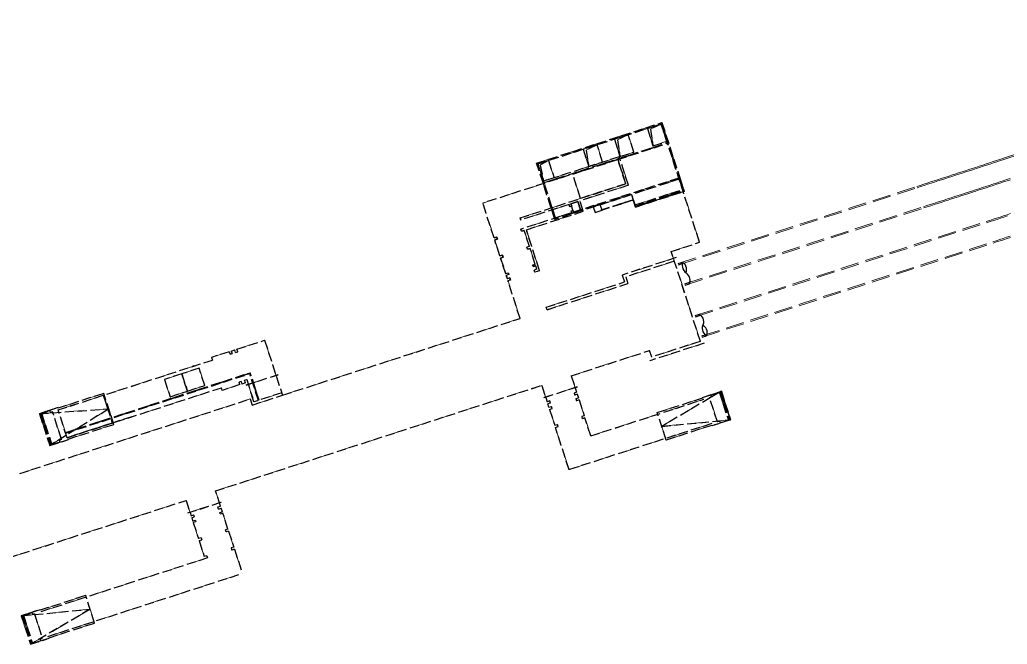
# Model space of a CAD drawing. Extents: x 0 to 531375, y 0 to 4335249.
# Drawn here: x 488380.1 to 488650.7, y 4324407.8 to 4324579 of the extents above; entities that cross this region are included whole.
import ezdxf

# ---------------------------------------------------------------- set-up
doc = ezdxf.new("R2010")
doc.units = 0
doc.linetypes.add('DASH', pattern=[0.35, 0.25, -0.1])
doc.layers.get('0').update_dxf_attribs({"lineweight": 15})
doc.layers.add('地铁', color=4, linetype='Continuous', lineweight=15)

# ---------------------------------------------------------------- blocks, each defined once
blk = doc.blocks.new('总图提取 2015 11 6')
at = {"layer": '地铁', "linetype": 'DASH', "lineweight": -3, "ltscale": 10}
for p, q in [((97563.27, 292123.93, 0.51), (97597.05, 292134.86, 0)), ((97607.55, 292102.42, 0), (97597.05, 292134.86, 0)), ((97585.53, 292125.88, 0), (97564.81, 292119.18, 0.51)), ((97588.06, 292118.08, 0), (97585.53, 292125.88, 0)), ((97585.15, 292125.13, 0), (97548.16, 292113.16, 0)), ((97564.81, 292119.18, 0.51), (97563.27, 292123.93, 0.51)), ((97587.3, 292118.47, 0), (97585.15, 292125.13, 0)), ((97558.4, 292109.11, 0), (97586.94, 292118.35, 0)), ((97588.06, 292118.08, 0), (97574.76, 292113.78, 0)), ((97587.3, 292118.47, 0), (97574.93, 292114.46, 0)), ((97551.23, 292103.64, 0), (97548.16, 292113.16, 0)), ((97551.23, 292103.64, 0), (97548.16, 292113.16, 0)), ((97571.81, 292112.82, 0), (97558.58, 292108.54, 0)), ((97572.02, 292112.16, 0), (97571.81, 292112.82, 0)), ((97572.5, 292112.31, 0), (97572.02, 292112.16, 0)), ((97574.19, 292113.59, 0), (97572.28, 292112.97, 0)), ((97572.28, 292112.97, 0), (97572.5, 292112.31, 0)), ((97574.92, 292111.31, 0), (97574.19, 292113.59, 0)), ((97575.68, 292110.92, 0), (97574.76, 292113.78, 0)), ((97572.55, 292110.54, 0), (97558.61, 292106.03, 0)), ((97560.08, 292105.87, 0), (97575.68, 292110.92, 0)), ((97572.39, 292111.01, 0), (97572.87, 292111.17, 0)), ((97572.55, 292110.54, 0), (97572.39, 292111.01, 0)), ((97572.87, 292111.17, 0), (97573.02, 292110.69, 0)), ((97574.92, 292111.31, 0), (97573.02, 292110.69, 0)), ((97558.58, 292108.54, 0), (97558.4, 292109.11, 0)), ((97558.4, 292109.11, 0), (97558.58, 292108.54, 0)), ((97558.61, 292106.03, 0), (97559.32, 292106.26, 0)), ((97558.79, 292105.46, 0), (97558.61, 292106.03, 0)), ((97558.79, 292105.46, 0), (97558.61, 292106.03, 0)), ((97558.79, 292105.46, 0), (97559.51, 292105.69, 0)), ((97559.51, 292105.69, 0), (97558.79, 292105.46, 0)), ((97560.92, 292101.31, 0), (97559.51, 292105.69, 0)), ((97560.92, 292101.31, 0), (97559.66, 292105.21, 0)), ((97563.71, 292094.65, 0), (97560.08, 292105.87, 0)), ((97563.71, 292094.65, 0), (97560.23, 292105.4, 0)), ((97551.23, 292103.64, 0), (97551.95, 292103.87, 0)), ((97551.95, 292103.87, 0), (97551.23, 292103.64, 0)), ((97551.42, 292103.07, 0), (97552.13, 292103.3, 0)), ((97552.13, 292103.3, 0), (97551.42, 292103.07, 0)), ((97552.83, 292098.69, 0), (97551.42, 292103.07, 0)), ((97552.83, 292098.69, 0), (97551.57, 292102.59, 0)), ((97551.95, 292103.87, 0), (97552.13, 292103.3, 0)), ((97552.13, 292103.3, 0), (97551.95, 292103.87, 0)), ((97599.79, 292099.91), (97607.55, 292102.42)), ((97552.83, 292098.69, 0), (97553.55, 292098.92, 0)), ((97553.55, 292098.92, 0), (97552.83, 292098.69, 0)), ((97553.55, 292098.92, 0), (97553.73, 292098.35, 0)), ((97553.73, 292098.35, 0), (97553.55, 292098.92, 0)), ((97560.92, 292101.31, 0), (97560.21, 292101.08, 0)), ((97560.92, 292101.31, 0), (97560.21, 292101.08, 0)), ((97560.39, 292100.51, 0), (97560.21, 292101.08, 0)), ((97560.39, 292100.51, 0), (97560.21, 292101.08, 0)), ((97560.39, 292100.51, 0), (97561.11, 292100.74, 0)), ((97561.11, 292100.74, 0), (97560.39, 292100.51, 0)), ((97562.52, 292096.36, 0), (97561.11, 292100.74, 0)), ((97562.52, 292096.36, 0), (97561.11, 292100.74, 0)), ((97607.76, 292075.27, 0), (97599.79, 292099.91, 0)), ((97553.02, 292098.12, 0), (97553.73, 292098.35, 0)), ((97553.73, 292098.35, 0), (97553.02, 292098.12, 0)), ((97553.02, 292098.12, 0), (97554.44, 292093.75, 0)), ((97554.44, 292093.75, 0), (97553.02, 292098.12, 0)), ((97554.44, 292093.75, 0), (97553.02, 292098.12, 0)), ((97561.81, 292096.13, 0), (97562.52, 292096.36, 0)), ((97562.52, 292096.36, 0), (97561.81, 292096.13, 0)), ((97561.93, 292095.75, 0), (97561.81, 292096.13, 0)), ((97561.93, 292095.75, 0), (97561.81, 292096.13, 0)), ((97601.17, 292098.25, 0), (97586.33, 292093.45, 0)), ((97600.65, 292097.25, 0), (97587.33, 292092.94, 0)), ((97601.17, 292098.26, 0), (97601.16, 292098.28, 0)), ((97601.71, 292096.59, 0), (97602.91, 292096.98, 0)), ((97601.81, 292096.25, 0), (97602.81, 292096.58, 0)), ((97555.15, 292093.98, 0), (97554.44, 292093.75, 0)), ((97555.15, 292093.98, 0), (97554.44, 292093.75, 0)), ((97555.27, 292093.6, 0), (97554.56, 292093.37, 0)), ((97555.27, 292093.6, 0), (97554.56, 292093.37, 0)), ((97554.56, 292093.37, 0), (97554.87, 292092.41, 0)), ((97554.87, 292092.41, 0), (97554.56, 292093.37, 0)), ((97554.87, 292092.41, 0), (97554.56, 292093.37, 0)), ((97555.15, 292093.98, 0), (97555.27, 292093.6, 0)), ((97555.27, 292093.6, 0), (97555.15, 292093.98, 0)), ((97561.93, 292095.75, 0), (97562.65, 292095.98, 0)), ((97562.65, 292095.98, 0), (97561.93, 292095.75, 0)), ((97562.95, 292095.03, 0), (97562.24, 292094.8, 0)), ((97562.95, 292095.03, 0), (97562.24, 292094.8, 0)), ((97562.42, 292094.23, 0), (97562.24, 292094.8, 0)), ((97562.42, 292094.23, 0), (97562.24, 292094.8, 0)), ((97563.71, 292094.65, 0), (97562.42, 292094.23, 0)), ((97563.71, 292094.65, 0), (97562.42, 292094.23, 0)), ((97562.95, 292095.03, 0), (97562.65, 292095.98, 0)), ((97562.95, 292095.03, 0), (97562.65, 292095.98, 0)), ((97586.33, 292093.45, 0), (97586.94, 292091.55, 0)), ((97555.58, 292092.65, 0), (97554.87, 292092.41, 0)), ((97555.58, 292092.65, 0), (97554.87, 292092.41, 0)), ((97555.76, 292092.07, 0), (97555.05, 292091.84, 0)), ((97555.76, 292092.07, 0), (97555.05, 292091.84, 0)), ((97558.38, 292081.57, 0), (97555.05, 292091.84, 0)), ((97555.58, 292092.65, 0), (97555.76, 292092.07, 0)), ((97555.76, 292092.07, 0), (97555.58, 292092.65, 0)), ((97565.53, 292084.62, 0), (97586.94, 292091.55, 0)), ((97565.75, 292083.95, 0), (97587.92, 292091.13, 0)), ((97587.33, 292092.94, 0), (97587.92, 292091.13, 0)), ((97603.51, 292091.02, 0), (97604.91, 292091.48, 0)), ((97603.62, 292090.69, 0), (97604.81, 292091.08, 0)), ((97565.75, 292083.95, 0), (97565.53, 292084.62, 0)), ((97606.32, 292082.32, 0), (97607.52, 292082.7, 0)), ((97493.25, 292060.5), (97558.38, 292081.57, 0)), ((97606.43, 292081.98, 0), (97607.84, 292082.44, 0)), ((97480.76, 292073.11), (97488.37, 292075.58, 0)), ((97488.37, 292075.58, 0), (97493.25, 292060.5)), ((97608.77, 292074.75, 0), (97593.93, 292069.95, 0)), ((97607.74, 292075.26, 0), (97594.44, 292070.96, 0)), ((97608.12, 292076.75, 0), (97609.12, 292077.07, 0)), ((97608.23, 292076.42, 0), (97609.43, 292076.81, 0)), ((97478.67, 292072.44, 0), (97473.81, 292070.87, 0)), ((97478.67, 292072.44, 0), (97478.9, 292071.72, 0)), ((97478.9, 292071.72, 0), (97479.47, 292071.91, 0)), ((97479.24, 292072.62, 0), (97480.19, 292072.93, 0)), ((97479.24, 292072.62, 0), (97480.19, 292072.93, 0)), ((97479.24, 292072.62, 0), (97479.47, 292071.91, 0)), ((97480.42, 292072.21, 0), (97480.19, 292072.93, 0)), ((97480.42, 292072.21), (97480.99, 292072.4)), ((97480.99, 292072.4), (97480.76, 292073.11)), ((97572.4, 292065.82, 0), (97593.86, 292072.76, 0)), ((97594.44, 292070.96, 0), (97593.86, 292072.76, 0)), ((97431.78, 292056.47, 0), (97474.04, 292070.15, 0)), ((97473.81, 292070.87, 0), (97474.04, 292070.15, 0)), ((97433.78, 292050.29, 0), (97484.42, 292066.68, 0)), ((97433.84, 292050.1, 0), (97484.29, 292066.42, 0)), ((97469.07, 292068.54, 0), (97468.5, 292068.36, 0)), ((97486.66, 292059.1), (97484.29, 292066.42)), ((97486.85, 292059.16), (97484.42, 292066.68)), ((97481.93, 292064.29, 0), (97481.36, 292064.11, 0)), ((97481.59, 292063.4, 0), (97481.36, 292064.11, 0)), ((97481.93, 292064.29, 0), (97482.16, 292063.58, 0)), ((97483.11, 292063.89, 0), (97482.16, 292063.58, 0)), ((97482.88, 292064.6, 0), (97483.45, 292064.79, 0)), ((97483.11, 292063.89, 0), (97482.88, 292064.6, 0)), ((97483.3, 292063.32, 0.05), (97492.05, 292066.15, 0.05)), ((97483.3, 292063.3, 0.05), (97492.06, 292066.13, 0.05)), ((97483.45, 292064.79), (97485.1, 292059.7)), ((97572.4, 292065.82, 0), (97573.86, 292061.33, 0)), ((97434.24, 292048.86, 0), (97476.51, 292062.54, 0)), ((97474.93, 292034.28, 0), (97564.32, 292063.21, 0)), ((97476.74, 292061.83, 0), (97476.51, 292062.54, 0)), ((97481.59, 292063.4, 0), (97476.74, 292061.83, 0)), ((97564.32, 292063.21, 0), (97565.77, 292058.71, 0)), ((97574.02, 292062.77, 0), (97564.79, 292059.79, 0)), ((97574.03, 292062.75, 0), (97564.8, 292059.77, 0)), ((97573.86, 292061.33, 0), (97573.14, 292061.1, 0)), ((97573.14, 292061.1, 0), (97573.33, 292060.53, 0)), ((97612.94, 292061.39, 0), (97615.46, 292053.58, 0)), ((97613.22, 292061.48, 0), (97615.75, 292053.68, 0)), ((97615.85, 292054.34, 0), (97613.51, 292061.57, 0)), ((97421.26, 292039.04, 0), (97484.43, 292059.48, 0)), ((97566.48, 292058.95, 0), (97565.77, 292058.71, 0)), ((97566.67, 292058.37, 0), (97565.96, 292058.14, 0)), ((97566.67, 292058.37, 0), (97566.48, 292058.95, 0)), ((97574.04, 292060.76, 0), (97573.33, 292060.53, 0)), ((97573.64, 292059.58, 0), (97574.35, 292059.81, 0)), ((97573.64, 292059.58, 0), (97573.82, 292059.01, 0)), ((97574.54, 292059.24, 0), (97573.82, 292059.01, 0)), ((97574.04, 292060.76, 0), (97574.35, 292059.81, 0)), ((97574.54, 292059.24, 0), (97575.95, 292054.86, 0)), ((97577.73, 292049.36, 0), (97608.75, 292059.4, 0)), ((97610.27, 292059.89, 0), (97610.84, 292060.08, 0)), ((97426.93, 292055.54, 0), (97429.76, 292046.78, 0)), ((97427.22, 292055.63, 0), (97430.05, 292046.88, 0)), ((97432.72, 292048.37, 0), (97430.26, 292055.98, 0)), ((97434.24, 292048.86, 0), (97431.78, 292056.47, 0)), ((97566.26, 292057.19, 0), (97565.96, 292058.14, 0)), ((97566.26, 292057.19, 0), (97566.98, 292057.42, 0)), ((97566.45, 292056.62, 0), (97567.16, 292056.85, 0)), ((97566.45, 292056.62, 0), (97567.86, 292052.25, 0)), ((97567.16, 292056.85, 0), (97566.98, 292057.42, 0)), ((97452.01, 292054.61, 0), (97434.24, 292048.86, 0)), ((97575.95, 292054.86, 0), (97575.24, 292054.63, 0)), ((97575.24, 292054.63, 0), (97575.42, 292054.06, 0)), ((97576.14, 292054.29, 0), (97575.42, 292054.06, 0)), ((97577.73, 292049.36, 0), (97576.14, 292054.29, 0)), ((97613, 292053.42, 0), (97612.43, 292053.23, 0)), ((97567.86, 292052.25, 0), (97568.58, 292052.48, 0)), ((97568.05, 292051.67, 0), (97568.76, 292051.91, 0)), ((97571.8, 292040.09, 0), (97568.05, 292051.67, 0)), ((97568.76, 292051.91, 0), (97568.58, 292052.48, 0)), ((97610.9, 292052.74, 0), (97571.8, 292040.09, 0)), ((97476.29, 292030.1, 0), (97474.93, 292034.28, 0)), ((97404.91, 292011.62, 0), (97466.84, 292031.67)), ((97466.84, 292031.67), (97468.2, 292027.48)), ((97467.32, 292028.25, 0), (97476.55, 292031.23, 0)), ((97467.33, 292028.23, 0), (97476.55, 292031.21, 0)), ((97475.57, 292029.86, 0), (97476.29, 292030.1, 0)), ((97475.76, 292029.29, 0), (97475.57, 292029.86, 0)), ((97475.76, 292029.29, 0), (97476.47, 292029.52, 0)), ((97476.06, 292028.34, 0), (97476.78, 292028.57, 0)), ((97476.78, 292028.57, 0), (97476.47, 292029.52, 0)), ((97468.2, 292027.48), (97468.91, 292027.71)), ((97468.38, 292026.91), (97469.1, 292027.14)), ((97468.38, 292026.91), (97468.69, 292025.96)), ((97469.4, 292026.19), (97468.69, 292025.96)), ((97469.53, 292025.81), (97468.81, 292025.58)), ((97468.91, 292027.71), (97469.1, 292027.14)), ((97469.4, 292026.19), (97469.53, 292025.81)), ((97476.19, 292027.96, 0), (97476.06, 292028.34, 0)), ((97476.19, 292027.96, 0), (97476.9, 292028.19, 0)), ((97478.32, 292023.82, 0), (97476.9, 292028.19, 0)), ((97468.81, 292025.58), (97470.23, 292021.2)), ((97478.32, 292023.82, 0), (97477.6, 292023.59, 0)), ((97477.79, 292023.01, 0), (97477.6, 292023.59, 0)), ((97478.5, 292023.25, 0), (97477.79, 292023.01, 0)), ((97478.5, 292023.25, 0), (97479.92, 292018.87, 0)), ((97470.94, 292021.43), (97470.23, 292021.2)), ((97470.41, 292020.63), (97471.13, 292020.86)), ((97470.41, 292020.63, 0), (97471.83, 292016.25, 0)), ((97470.94, 292021.43), (97471.13, 292020.86)), ((97479.92, 292018.87, 0), (97479.2, 292018.64, 0)), ((97479.2, 292018.64, 0), (97479.39, 292018.07, 0)), ((97480.1, 292018.3, 0), (97479.39, 292018.07, 0)), ((97480.1, 292018.3, 0), (97482.26, 292011.64, 0)), ((97472.54, 292016.48), (97471.83, 292016.25)), ((97472.54, 292016.48), (97472.73, 292015.91)), ((97428.98, 291994.4, 0), (97482.26, 292011.64, 0)), ((97421.98, 292000.12, 0), (97424.5, 291992.32, 0)), ((97422.26, 292000.21, 0), (97424.79, 291992.41, 0)), ((97425.3, 292000.56, 0), (97424.73, 292000.38, 0)), ((97426.88, 291993.72, 0), (97427.45, 291993.9, 0))]:
    blk.add_line(p, q, dxfattribs=at)
at = {"layer": '地铁', "linetype": 'DASH', "lineweight": -3, "ltscale": 10, "elevation": 0}
for points in [[(97562.89, 292124.13), (97597.24, 292135.24), (97602.23, 292119.83), (97567.88, 292108.71)], [(97563.27, 292123.93), (97597.05, 292134.86), (97601.85, 292120.02), (97568.07, 292109.09)], [(97594.78, 292128.87), (97598.59, 292130.1), (97597.05, 292134.86), (97593.24, 292133.63)], [(97585.74, 292125.95), (97589.55, 292127.18), (97588.01, 292131.94), (97584.2, 292130.71)], [(97577.18, 292123.18), (97580.98, 292124.41), (97579.45, 292129.17), (97575.64, 292127.94)], [(97572.78, 292121.12), (97585.15, 292125.13), (97587.3, 292118.47), (97574.93, 292114.46)], [(97589.38, 292113.99), (97580.82, 292111.22), (97580.33, 292112.74), (97588.89, 292115.51)], [(97574.19, 292113.59), (97574.92, 292111.31), (97573.02, 292110.69), (97572.28, 292112.97)], [(97580.33, 292112.74), (97578.42, 292112.12), (97578.92, 292110.6), (97580.82, 292111.22)], [(97462.45, 292060.09), (97467.21, 292061.63), (97465.67, 292066.39), (97460.91, 292064.85)], [(97467.21, 292061.63), (97471.97, 292063.17), (97470.43, 292067.93), (97465.67, 292066.39)], [(97446.75, 292052.42), (97446.75, 292052.42), (97446.75, 292052.42), (97447.04, 292052.52), (97444.29, 292061.01), (97444, 292060.92), (97444, 292060.92), (97431.82, 292056.98), (97431.78, 292057.11), (97426.65, 292055.44), (97429.48, 292046.69), (97434.62, 292048.35), (97434.57, 292048.48), (97446.75, 292052.42)], [(97598.68, 292048.29), (97598.68, 292048.29), (97598.68, 292048.29), (97598.39, 292048.2), (97595.95, 292055.75), (97596.24, 292055.84), (97596.24, 292055.84), (97608.41, 292059.78), (97608.37, 292059.91), (97613.51, 292061.57), (97616.03, 292053.77), (97610.9, 292052.11), (97610.86, 292052.23), (97598.68, 292048.29)], [(97446.61, 292052.87), (97434.24, 292048.86), (97431.78, 292056.47), (97444.15, 292060.48)], [(97441.49, 291997.96), (97441.49, 291997.96), (97441.49, 291997.96), (97441.77, 291998.05), (97439.33, 292005.59), (97439.05, 292005.5), (97439.05, 292005.5), (97426.87, 292001.56), (97426.83, 292001.69), (97421.69, 292000.03), (97424.21, 291992.23), (97429.35, 291993.89), (97429.31, 291994.02), (97441.49, 291997.96)]]:
    blk.add_lwpolyline(points, close=True, dxfattribs=at)
for points in [[(97597.05, 292134.86), (97594.08, 292133.42), (97594.78, 292128.87)], [(97588.01, 292131.94), (97585.04, 292130.5), (97585.74, 292125.95)], [(97564.93, 292118.8), (97598.71, 292129.72)], [(97579.45, 292129.17), (97576.48, 292127.73), (97577.18, 292123.18)], [(97585.15, 292125.13), (97598.77, 292129.53)], [(97563.27, 292123.93), (97566.13, 292124.86), (97567.66, 292120.1), (97564.81, 292119.18), (97563.27, 292123.93)], [(97566.13, 292124.86), (97563.87, 292123.57), (97564.81, 292119.18)], [(97588.89, 292115.51), (97589.81, 292112.66), (97603.15, 292116.97), (97602.23, 292119.83)], [(97602.23, 292119.83), (97603.34, 292116.4), (97590, 292112.09), (97588.89, 292115.51)], [(97603.24, 292116.37), (97602.13, 292119.8)], [(97603.29, 292116.39), (97602.18, 292119.81)], [(97589.91, 292112.37), (97603.24, 292116.69)], [(97590, 292112.09), (97603.34, 292116.4)], [(97603.15, 292116.97), (97603.34, 292116.4)], [(97590.09, 292112.12), (97589.45, 292114.11), (97580.5, 292111.22)], [(97590.05, 292112.1), (97589.41, 292114.05), (97580.52, 292111.17)], [(97589.78, 292112.75), (97590, 292112.09)], [(97602.91, 292096.98), (97602.8, 292096.51), (97602.78, 292096.04), (97602.84, 292095.57), (97602.98, 292095.12), (97603.21, 292094.71), (97603.5, 292094.34), (97603.86, 292094.03)], [(97603.86, 292094.03), (97603.97, 292094.49), (97603.99, 292094.96), (97603.93, 292095.43), (97603.78, 292095.88), (97603.56, 292096.3), (97603.26, 292096.66), (97602.91, 292096.98)], [(97604.81, 292091.08), (97604.92, 292091.54), (97604.94, 292092.01), (97604.88, 292092.48), (97604.74, 292092.93), (97604.51, 292093.35), (97604.22, 292093.72), (97603.86, 292094.03)], [(97607.52, 292082.7), (97607.88, 292082.39), (97608.18, 292082.02), (97608.4, 292081.61), (97608.55, 292081.16), (97608.61, 292080.69), (97608.59, 292080.22), (97608.48, 292079.75)], [(97609.43, 292076.81), (97609.07, 292077.12), (97608.78, 292077.49), (97608.56, 292077.9), (97608.41, 292078.35), (97608.35, 292078.82), (97608.37, 292079.29), (97608.48, 292079.75)], [(97608.48, 292079.75), (97608.83, 292079.44), (97609.13, 292079.07), (97609.35, 292078.66), (97609.5, 292078.21), (97609.56, 292077.74), (97609.54, 292077.27), (97609.43, 292076.81)], [(97493.04, 292061.16), (97485.42, 292058.7), (97484.88, 292060.36)], [(97613.51, 292061.57), (97597.17, 292051.97), (97616.03, 292053.77)], [(97609.13, 292060.15), (97613.51, 292061.57), (97616.03, 292053.77), (97611.66, 292052.35)], [(97610.67, 292060.6), (97613.53, 292061.52)], [(97610.69, 292060.55), (97613.54, 292061.48)], [(97484.43, 292059.48), (97484.97, 292057.82), (97493.25, 292060.5)], [(97612.43, 292053.23), (97610.27, 292059.89)], [(97610.84, 292060.08), (97610.66, 292060.65)], [(97431.02, 292056.86), (97426.65, 292055.44), (97429.48, 292046.69), (97433.85, 292048.11)], [(97426.65, 292055.44), (97445.66, 292056.76), (97429.48, 292046.69)], [(97426.66, 292055.4), (97429.52, 292056.32)], [(97426.68, 292055.35), (97429.53, 292056.27)], [(97429.69, 292055.8), (97429.5, 292056.37)], [(97430.26, 292055.98), (97429.69, 292055.8)], [(97613, 292053.42), (97613.18, 292052.85)], [(97613.15, 292052.94), (97616, 292053.86)], [(97613.16, 292052.89), (97616.02, 292053.82)], [(97429.45, 292046.79), (97432.3, 292047.71)], [(97429.46, 292046.74), (97432.32, 292047.66)], [(97432.72, 292048.37), (97432.15, 292048.19)], [(97432.33, 292047.62), (97432.15, 292048.19)], [(97472.73, 292015.91), (97426.82, 292001.06)], [(97421.69, 292000.03), (97440.55, 292001.82), (97424.21, 291992.23)], [(97426.07, 292001.44), (97421.69, 292000.03), (97424.21, 291992.23), (97428.59, 291993.64)], [(97421.71, 291999.98), (97424.56, 292000.9)], [(97421.72, 291999.93), (97424.57, 292000.86)], [(97424.54, 292000.95), (97424.73, 292000.38)], [(97425.3, 292000.56), (97427.45, 291993.9)], [(97424.18, 291992.32), (97427.04, 291993.24)], [(97426.88, 291993.72), (97427.07, 291993.15)], [(97424.2, 291992.27), (97427.05, 291993.2)]]:
    blk.add_lwpolyline(points, dxfattribs=at)
blk = doc.blocks.new('A$C1FB5052D')
blk.add_blockref('总图提取 2015 11 6', (-107044.53, -294821.73))
blk = doc.blocks.new('天津2000地铁')
at = {"layer": '地铁', "linetype": 'DASH', "ltscale": 20}
for p, q in [((-9481.25, -2697.79, 0.51), (-9447.48, -2686.86, 0)), ((-9436.98, -2719.31, 0), (-9447.48, -2686.86, 0)), ((-9459.38, -2696.6, 0), (-9496.37, -2708.57, 0)), ((-9458.99, -2695.85, 0), (-9479.72, -2702.55, 0.51)), ((-9457.22, -2703.26, 0), (-9459.38, -2696.6, 0)), ((-9456.47, -2703.65, 0), (-9458.99, -2695.85, 0)), ((-9358.46, -2697.82), (-9357.51, -2697.5)), ((-9357.51, -2697.5), (-9356.56, -2697.19)), ((-9357.4, -2697.84), (-9356.45, -2697.52)), ((-9356.56, -2697.19), (-9355.62, -2696.88)), ((-9356.45, -2697.52), (-9355.51, -2697.21)), ((-9355.62, -2696.88), (-9354.67, -2696.57)), ((-9355.51, -2697.21), (-9354.56, -2696.9)), ((-9354.67, -2696.57), (-9353.72, -2696.25)), ((-9354.56, -2696.9), (-9353.61, -2696.59)), ((-9479.72, -2702.55, 0.51), (-9481.25, -2697.79, 0.51)), ((-9367.01, -2700.6), (-9366.06, -2700.3)), ((-9366.06, -2700.3), (-9365.11, -2699.99)), ((-9365.95, -2700.63), (-9365, -2700.32)), ((-9365.11, -2699.99), (-9364.16, -2699.68)), ((-9365, -2700.32), (-9364.05, -2700.01)), ((-9364.16, -2699.68), (-9363.21, -2699.37)), ((-9364.05, -2700.01), (-9363.1, -2699.7)), ((-9363.21, -2699.37), (-9362.26, -2699.06)), ((-9363.1, -2699.7), (-9362.15, -2699.39)), ((-9362.26, -2699.06), (-9361.31, -2698.75)), ((-9362.15, -2699.39), (-9361.2, -2699.08)), ((-9361.31, -2698.75), (-9360.36, -2698.44)), ((-9361.2, -2699.08), (-9360.25, -2698.77)), ((-9360.36, -2698.44), (-9359.41, -2698.13)), ((-9360.25, -2698.77), (-9359.3, -2698.46)), ((-9359.41, -2698.13), (-9358.46, -2697.82)), ((-9359.3, -2698.46), (-9358.35, -2698.15)), ((-9358.35, -2698.15), (-9357.4, -2697.84)), ((-9375.57, -2703.38), (-9374.62, -2703.07)), ((-9374.62, -2703.07), (-9373.67, -2702.76)), ((-9374.51, -2703.4), (-9373.56, -2703.1)), ((-9373.67, -2702.76), (-9372.71, -2702.45)), ((-9373.56, -2703.1), (-9372.61, -2702.79)), ((-9372.71, -2702.45), (-9371.76, -2702.15)), ((-9372.61, -2702.79), (-9371.66, -2702.48)), ((-9371.76, -2702.15), (-9370.81, -2701.84)), ((-9371.66, -2702.48), (-9370.7, -2702.17)), ((-9370.81, -2701.84), (-9369.86, -2701.53)), ((-9370.7, -2702.17), (-9369.75, -2701.86)), ((-9369.86, -2701.53), (-9368.91, -2701.22)), ((-9369.75, -2701.86), (-9368.8, -2701.55)), ((-9368.91, -2701.22), (-9367.96, -2700.91)), ((-9368.8, -2701.55), (-9367.85, -2701.25)), ((-9367.96, -2700.91), (-9367.01, -2700.6)), ((-9367.85, -2701.25), (-9366.9, -2700.94)), ((-9366.9, -2700.94), (-9365.95, -2700.63)), ((-9356.64, -2703.37), (-9355.69, -2703.06)), ((-9355.69, -2703.06), (-9354.74, -2702.75)), ((-9355.58, -2703.39), (-9354.63, -2703.08)), ((-9354.74, -2702.75), (-9353.79, -2702.44)), ((-9354.63, -2703.08), (-9353.68, -2702.77)), ((-9353.79, -2702.44), (-9352.84, -2702.12)), ((-9353.68, -2702.77), (-9352.73, -2702.46)), ((-9352.84, -2702.12), (-9351.88, -2701.81)), ((-9352.73, -2702.46), (-9351.77, -2702.14)), ((-9486.13, -2712.61, 0), (-9457.59, -2703.38, 0)), ((-9456.47, -2703.65, 0), (-9469.77, -2707.95, 0)), ((-9457.22, -2703.26, 0), (-9469.59, -2707.26, 0)), ((-9442.82, -2725.14), (-9377.47, -2703.99)), ((-9442.71, -2725.47), (-9377.36, -2704.33)), ((-9377.47, -2703.99), (-9376.52, -2703.69)), ((-9377.36, -2704.33), (-9376.41, -2704.02)), ((-9376.52, -2703.69), (-9375.57, -2703.38)), ((-9376.41, -2704.02), (-9375.46, -2703.71)), ((-9375.46, -2703.71), (-9374.51, -2703.4)), ((-9365.2, -2706.17), (-9364.25, -2705.86)), ((-9364.25, -2705.86), (-9363.3, -2705.55)), ((-9364.14, -2706.19), (-9363.19, -2705.88)), ((-9363.3, -2705.55), (-9362.35, -2705.24)), ((-9363.19, -2705.88), (-9362.24, -2705.57)), ((-9362.35, -2705.24), (-9361.4, -2704.93)), ((-9362.24, -2705.57), (-9361.29, -2705.26)), ((-9361.4, -2704.93), (-9360.44, -2704.62)), ((-9361.29, -2705.26), (-9360.34, -2704.95)), ((-9360.44, -2704.62), (-9359.49, -2704.31)), ((-9360.34, -2704.95), (-9359.38, -2704.64)), ((-9359.49, -2704.31), (-9358.54, -2704)), ((-9359.38, -2704.64), (-9358.43, -2704.33)), ((-9358.54, -2704), (-9357.59, -2703.69)), ((-9358.43, -2704.33), (-9357.48, -2704.02)), ((-9357.59, -2703.69), (-9356.64, -2703.37)), ((-9357.48, -2704.02), (-9356.53, -2703.71)), ((-9356.53, -2703.71), (-9355.58, -2703.39)), ((-9493.29, -2718.09, 0), (-9496.37, -2708.57, 0)), ((-9493.29, -2718.09, 0), (-9496.37, -2708.57, 0)), ((-9470.34, -2708.14, 0), (-9472.24, -2708.75, 0)), ((-9469.6, -2710.42, 0), (-9470.34, -2708.14, 0)), ((-9468.85, -2710.81, 0), (-9469.77, -2707.95, 0)), ((-9372.82, -2708.64), (-9371.86, -2708.33)), ((-9371.86, -2708.33), (-9370.91, -2708.02)), ((-9371.76, -2708.66), (-9370.8, -2708.35)), ((-9370.91, -2708.02), (-9369.96, -2707.71)), ((-9370.8, -2708.35), (-9369.85, -2708.05)), ((-9369.96, -2707.71), (-9369.01, -2707.4)), ((-9369.85, -2708.05), (-9368.9, -2707.74)), ((-9369.01, -2707.4), (-9368.06, -2707.1)), ((-9368.9, -2707.74), (-9367.95, -2707.43)), ((-9368.06, -2707.1), (-9367.11, -2706.79)), ((-9367.95, -2707.43), (-9367, -2707.12)), ((-9367.11, -2706.79), (-9366.15, -2706.48)), ((-9367, -2707.12), (-9366.05, -2706.81)), ((-9366.15, -2706.48), (-9365.2, -2706.17)), ((-9366.05, -2706.81), (-9365.09, -2706.5)), ((-9365.09, -2706.5), (-9364.14, -2706.19)), ((-9472.72, -2708.91, 0), (-9485.94, -2713.19, 0)), ((-9471.98, -2711.19, 0), (-9485.92, -2715.7, 0)), ((-9484.45, -2715.85, 0), (-9468.85, -2710.81, 0)), ((-9472.5, -2709.57, 0), (-9472.72, -2708.91, 0)), ((-9472.03, -2709.42, 0), (-9472.5, -2709.57, 0)), ((-9472.24, -2708.75, 0), (-9472.03, -2709.42, 0)), ((-9472.13, -2710.71, 0), (-9471.66, -2710.56, 0)), ((-9471.98, -2711.19, 0), (-9472.13, -2710.71, 0)), ((-9471.66, -2710.56, 0), (-9471.5, -2711.04, 0)), ((-9469.6, -2710.42, 0), (-9471.5, -2711.04, 0)), ((-9441.02, -2730.71), (-9375.67, -2709.56)), ((-9440.91, -2731.04), (-9375.56, -2709.89)), ((-9375.67, -2709.56), (-9374.72, -2709.25)), ((-9375.56, -2709.89), (-9374.61, -2709.59)), ((-9374.72, -2709.25), (-9373.77, -2708.94)), ((-9374.61, -2709.59), (-9373.66, -2709.28)), ((-9373.77, -2708.94), (-9372.82, -2708.64)), ((-9373.66, -2709.28), (-9372.71, -2708.97)), ((-9372.71, -2708.97), (-9371.76, -2708.66)), ((-9485.94, -2713.19, 0), (-9486.13, -2712.61, 0)), ((-9486.13, -2712.61, 0), (-9485.94, -2713.19, 0)), ((-9438.2, -2739.41), (-9358.44, -2713.6)), ((-9438.09, -2739.74), (-9358.34, -2713.94)), ((-9358.44, -2713.6), (-9357.49, -2713.3)), ((-9358.34, -2713.94), (-9357.38, -2713.63)), ((-9357.49, -2713.3), (-9356.54, -2712.99)), ((-9357.38, -2713.63), (-9356.43, -2713.32)), ((-9356.54, -2712.99), (-9355.59, -2712.68)), ((-9356.43, -2713.32), (-9355.48, -2713.01)), ((-9355.59, -2712.68), (-9354.64, -2712.37)), ((-9355.48, -2713.01), (-9354.53, -2712.7)), ((-9354.64, -2712.37), (-9353.69, -2712.06)), ((-9354.53, -2712.7), (-9353.58, -2712.4)), ((-9353.69, -2712.06), (-9352.74, -2711.76)), ((-9353.58, -2712.4), (-9352.63, -2712.09)), ((-9352.74, -2711.76), (-9351.78, -2711.45)), ((-9485.92, -2715.7, 0), (-9485.2, -2715.47, 0)), ((-9485.73, -2716.27, 0), (-9485.92, -2715.7, 0)), ((-9485.73, -2716.27, 0), (-9485.92, -2715.7, 0)), ((-9485.73, -2716.27, 0), (-9485.02, -2716.04, 0)), ((-9485.02, -2716.04, 0), (-9485.73, -2716.27, 0)), ((-9483.6, -2720.42, 0), (-9485.02, -2716.04, 0)), ((-9483.6, -2720.42, 0), (-9484.87, -2716.52, 0)), ((-9480.82, -2727.08, 0), (-9484.45, -2715.85, 0)), ((-9480.82, -2727.08, 0), (-9484.3, -2716.33, 0)), ((-9493.29, -2718.09, 0), (-9492.58, -2717.85, 0)), ((-9492.58, -2717.85, 0), (-9493.29, -2718.09, 0)), ((-9493.11, -2718.66, 0), (-9492.39, -2718.43, 0)), ((-9492.39, -2718.43, 0), (-9493.11, -2718.66, 0)), ((-9491.69, -2723.03, 0), (-9493.11, -2718.66, 0)), ((-9491.69, -2723.03, 0), (-9492.95, -2719.13, 0)), ((-9492.58, -2717.85, 0), (-9492.39, -2718.43, 0)), ((-9492.39, -2718.43, 0), (-9492.58, -2717.85, 0)), ((-9444.73, -2721.82), (-9436.98, -2719.31)), ((-9436.4, -2744.98), (-9356.64, -2719.17)), ((-9356.64, -2719.17), (-9355.69, -2718.86)), ((-9356.53, -2719.5), (-9355.58, -2719.19)), ((-9355.69, -2718.86), (-9354.74, -2718.55)), ((-9355.58, -2719.19), (-9354.63, -2718.89)), ((-9354.74, -2718.55), (-9353.79, -2718.25)), ((-9354.63, -2718.89), (-9353.68, -2718.58)), ((-9353.79, -2718.25), (-9352.84, -2717.94)), ((-9353.68, -2718.58), (-9352.73, -2718.27)), ((-9352.84, -2717.94), (-9351.88, -2717.63)), ((-9352.73, -2718.27), (-9351.78, -2717.96)), ((-9483.6, -2720.42, 0), (-9484.32, -2720.65, 0)), ((-9483.6, -2720.42, 0), (-9484.32, -2720.65, 0)), ((-9484.13, -2721.22, 0), (-9484.32, -2720.65, 0)), ((-9484.13, -2721.22, 0), (-9484.32, -2720.65, 0)), ((-9484.13, -2721.22, 0), (-9483.42, -2720.99, 0)), ((-9483.42, -2720.99, 0), (-9484.13, -2721.22, 0)), ((-9482, -2725.36, 0), (-9483.42, -2720.99, 0)), ((-9482, -2725.36, 0), (-9483.42, -2720.99, 0)), ((-9436.76, -2746.46, 0), (-9444.73, -2721.82, 0)), ((-9436.29, -2745.31), (-9356.53, -2719.5)), ((-9491.69, -2723.03, 0), (-9490.98, -2722.8, 0)), ((-9490.98, -2722.8, 0), (-9491.69, -2723.03, 0)), ((-9491.51, -2723.6, 0), (-9490.79, -2723.37, 0)), ((-9490.79, -2723.37, 0), (-9491.51, -2723.6, 0)), ((-9491.51, -2723.6, 0), (-9490.09, -2727.98, 0)), ((-9490.09, -2727.98, 0), (-9491.51, -2723.6, 0)), ((-9490.09, -2727.98, 0), (-9491.51, -2723.6, 0)), ((-9490.98, -2722.8, 0), (-9490.79, -2723.37, 0)), ((-9490.79, -2723.37, 0), (-9490.98, -2722.8, 0)), ((-9443.36, -2723.47, 0), (-9458.2, -2728.28, 0)), ((-9443.87, -2724.48, 0), (-9457.19, -2728.79, 0)), ((-9443.36, -2723.47, 0), (-9443.37, -2723.45, 0)), ((-9442.82, -2725.14, 0), (-9441.62, -2724.75, 0)), ((-9482.72, -2725.59, 0), (-9482, -2725.36, 0)), ((-9482, -2725.36, 0), (-9482.72, -2725.59, 0)), ((-9482.59, -2725.98, 0), (-9482.72, -2725.59, 0)), ((-9482.59, -2725.98, 0), (-9482.72, -2725.59, 0)), ((-9482.59, -2725.98, 0), (-9481.88, -2725.74, 0)), ((-9481.88, -2725.74, 0), (-9482.59, -2725.98, 0)), ((-9481.57, -2726.7, 0), (-9482.29, -2726.93, 0)), ((-9481.57, -2726.7, 0), (-9482.29, -2726.93, 0)), ((-9482.1, -2727.5, 0), (-9482.29, -2726.93, 0)), ((-9482.1, -2727.5, 0), (-9482.29, -2726.93, 0)), ((-9480.82, -2727.08, 0), (-9482.1, -2727.5, 0)), ((-9480.82, -2727.08, 0), (-9482.1, -2727.5, 0)), ((-9481.57, -2726.7, 0), (-9481.88, -2725.74, 0)), ((-9481.57, -2726.7, 0), (-9481.88, -2725.74, 0)), ((-9442.71, -2725.47, 0), (-9441.72, -2725.15, 0)), ((-9489.38, -2727.75, 0), (-9490.09, -2727.98, 0)), ((-9489.38, -2727.75, 0), (-9490.09, -2727.98, 0)), ((-9489.25, -2728.13, 0), (-9489.97, -2728.36, 0)), ((-9489.25, -2728.13, 0), (-9489.97, -2728.36, 0)), ((-9489.97, -2728.36, 0), (-9489.66, -2729.31, 0)), ((-9489.66, -2729.31, 0), (-9489.97, -2728.36, 0)), ((-9489.66, -2729.31, 0), (-9489.97, -2728.36, 0)), ((-9488.95, -2729.08, 0), (-9489.66, -2729.31, 0)), ((-9488.95, -2729.08, 0), (-9489.66, -2729.31, 0)), ((-9488.76, -2729.65, 0), (-9489.47, -2729.88, 0)), ((-9488.76, -2729.65, 0), (-9489.47, -2729.88, 0)), ((-9486.15, -2740.16, 0), (-9489.47, -2729.88, 0)), ((-9489.38, -2727.75, 0), (-9489.25, -2728.13, 0)), ((-9489.25, -2728.13, 0), (-9489.38, -2727.75, 0)), ((-9488.95, -2729.08, 0), (-9488.76, -2729.65, 0)), ((-9488.76, -2729.65, 0), (-9488.95, -2729.08, 0)), ((-9478.99, -2737.11, 0), (-9457.58, -2730.18, 0)), ((-9458.2, -2728.28, 0), (-9457.58, -2730.18, 0)), ((-9457.19, -2728.79, 0), (-9456.61, -2730.6, 0)), ((-9478.78, -2737.77, 0), (-9456.61, -2730.6, 0)), ((-9441.02, -2730.71, 0), (-9439.61, -2730.25, 0)), ((-9440.91, -2731.04, 0), (-9439.71, -2730.65, 0)), ((-9478.78, -2737.77, 0), (-9478.99, -2737.11, 0)), ((-9551.27, -2761.23), (-9486.15, -2740.16, 0)), ((-9438.2, -2739.41, 0), (-9437, -2739.02, 0)), ((-9438.09, -2739.74, 0), (-9436.69, -2739.29, 0)), ((-9563.77, -2748.61), (-9556.15, -2746.15, 0)), ((-9556.15, -2746.15, 0), (-9551.27, -2761.23)), ((-9436.78, -2746.47, 0), (-9450.08, -2750.77, 0)), ((-9436.4, -2744.98, 0), (-9435.41, -2744.66, 0)), ((-9436.29, -2745.31, 0), (-9435.09, -2744.92, 0)), ((-9565.29, -2749.11, 0), (-9564.34, -2748.8, 0)), ((-9565.29, -2749.11, 0), (-9564.34, -2748.8, 0)), ((-9565.29, -2749.11, 0), (-9565.06, -2749.82, 0)), ((-9564.11, -2749.51, 0), (-9564.34, -2748.8, 0)), ((-9563.54, -2749.33), (-9563.77, -2748.61)), ((-9472.12, -2755.9, 0), (-9450.67, -2748.96, 0)), ((-9450.08, -2750.77, 0), (-9450.67, -2748.96, 0)), ((-9435.75, -2746.97, 0), (-9450.6, -2751.78, 0)), ((-9612.75, -2765.25, 0), (-9570.48, -2751.58, 0)), ((-9565.86, -2749.29, 0), (-9570.71, -2750.86, 0)), ((-9570.71, -2750.86, 0), (-9570.48, -2751.58, 0)), ((-9565.86, -2749.29, 0), (-9565.63, -2750.01, 0)), ((-9565.63, -2750.01, 0), (-9565.06, -2749.82, 0)), ((-9564.11, -2749.51), (-9563.54, -2749.33)), ((-9575.45, -2753.18, 0), (-9576.02, -2753.37, 0)), ((-9610.75, -2771.44, 0), (-9560.11, -2755.05, 0)), ((-9610.69, -2771.63, 0), (-9560.24, -2755.3, 0)), ((-9561.64, -2757.12, 0), (-9561.07, -2756.94, 0)), ((-9561.41, -2757.84, 0), (-9561.64, -2757.12, 0)), ((-9561.23, -2758.41, 0.05), (-9552.47, -2755.58, 0.05)), ((-9561.22, -2758.43, 0.05), (-9552.47, -2755.6, 0.05)), ((-9561.07, -2756.94), (-9559.43, -2762.03)), ((-9557.86, -2762.63), (-9560.24, -2755.3)), ((-9557.67, -2762.57), (-9560.11, -2755.05)), ((-9472.12, -2755.9, 0), (-9470.67, -2760.4, 0)), ((-9610.28, -2772.86, 0), (-9568.02, -2759.19, 0)), ((-9569.59, -2787.45, 0), (-9480.21, -2758.52, 0)), ((-9567.79, -2759.9, 0), (-9568.02, -2759.19, 0)), ((-9562.93, -2758.33, 0), (-9567.79, -2759.9, 0)), ((-9562.59, -2757.43, 0), (-9563.17, -2757.62, 0)), ((-9562.93, -2758.33, 0), (-9563.17, -2757.62, 0)), ((-9562.59, -2757.43, 0), (-9562.36, -2758.15, 0)), ((-9561.41, -2757.84, 0), (-9562.36, -2758.15, 0)), ((-9480.21, -2758.52, 0), (-9478.75, -2763.01, 0)), ((-9470.5, -2758.95, 0), (-9479.73, -2761.94, 0)), ((-9470.5, -2758.97, 0), (-9479.73, -2761.96, 0)), ((-9623.27, -2782.69, 0), (-9560.09, -2762.25, 0)), ((-9470.67, -2760.4, 0), (-9471.38, -2760.63, 0)), ((-9471.38, -2760.63, 0), (-9471.2, -2761.2, 0)), ((-9470.48, -2760.97, 0), (-9471.2, -2761.2, 0)), ((-9470.89, -2762.15, 0), (-9470.17, -2761.92, 0)), ((-9470.89, -2762.15, 0), (-9470.7, -2762.72, 0)), ((-9469.99, -2762.49, 0), (-9470.7, -2762.72, 0)), ((-9470.48, -2760.97, 0), (-9470.17, -2761.92, 0)), ((-9469.99, -2762.49, 0), (-9468.57, -2766.86, 0)), ((-9466.79, -2772.36, 0), (-9435.78, -2762.33, 0)), ((-9434.26, -2761.84, 0), (-9433.68, -2761.65, 0)), ((-9431.59, -2760.34, 0), (-9429.06, -2768.14, 0)), ((-9431.3, -2760.25, 0), (-9428.78, -2768.05, 0)), ((-9428.68, -2767.39, 0), (-9431.02, -2760.16, 0)), ((-9610.28, -2772.86, 0), (-9612.75, -2765.25, 0)), ((-9478.04, -2762.78, 0), (-9478.75, -2763.01, 0)), ((-9477.86, -2763.35, 0), (-9478.57, -2763.58, 0)), ((-9478.26, -2764.53, 0), (-9478.57, -2763.58, 0)), ((-9478.26, -2764.53, 0), (-9477.55, -2764.3, 0)), ((-9478.08, -2765.11, 0), (-9477.36, -2764.87, 0)), ((-9478.08, -2765.11, 0), (-9476.66, -2769.48, 0)), ((-9477.86, -2763.35, 0), (-9478.04, -2762.78, 0)), ((-9477.36, -2764.87, 0), (-9477.55, -2764.3, 0)), ((-9617.59, -2766.19, 0), (-9614.76, -2774.94, 0)), ((-9617.31, -2766.1, 0), (-9614.48, -2774.85, 0)), ((-9611.81, -2773.36, 0), (-9614.27, -2765.74, 0)), ((-9592.51, -2767.11, 0), (-9610.28, -2772.86, 0)), ((-9468.57, -2766.86, 0), (-9469.29, -2767.1, 0)), ((-9469.29, -2767.1, 0), (-9469.1, -2767.67, 0)), ((-9468.39, -2767.44, 0), (-9469.1, -2767.67, 0)), ((-9466.79, -2772.36, 0), (-9468.39, -2767.44, 0)), ((-9476.66, -2769.48, 0), (-9475.95, -2769.25, 0)), ((-9476.48, -2770.05, 0), (-9475.76, -2769.82, 0)), ((-9472.73, -2781.64, 0), (-9476.48, -2770.05, 0)), ((-9475.76, -2769.82, 0), (-9475.95, -2769.25, 0)), ((-9433.62, -2768.99, 0), (-9472.73, -2781.64, 0)), ((-9431.53, -2768.31, 0), (-9432.1, -2768.5, 0)), ((-9568.24, -2791.63, 0), (-9569.59, -2787.45, 0)), ((-9639.62, -2810.1, 0), (-9577.68, -2790.06)), ((-9577.68, -2790.06), (-9576.33, -2794.25)), ((-9577.21, -2793.48, 0), (-9567.98, -2790.5, 0)), ((-9577.2, -2793.5, 0), (-9567.97, -2790.51, 0)), ((-9568.95, -2791.86, 0), (-9568.24, -2791.63, 0)), ((-9568.77, -2792.43, 0), (-9568.95, -2791.86, 0)), ((-9568.77, -2792.43, 0), (-9568.06, -2792.2, 0)), ((-9567.75, -2793.15, 0), (-9568.06, -2792.2, 0)), ((-9576.33, -2794.25), (-9575.61, -2794.02)), ((-9576.14, -2794.82), (-9575.43, -2794.59)), ((-9576.14, -2794.82), (-9575.83, -2795.77)), ((-9575.61, -2794.02), (-9575.43, -2794.59)), ((-9568.46, -2793.38, 0), (-9567.75, -2793.15, 0)), ((-9568.34, -2793.77, 0), (-9568.46, -2793.38, 0)), ((-9568.34, -2793.77, 0), (-9567.62, -2793.53, 0)), ((-9566.21, -2797.91, 0), (-9567.62, -2793.53, 0)), ((-9575.12, -2795.54), (-9575.83, -2795.77)), ((-9575, -2795.92), (-9575.71, -2796.15)), ((-9575.71, -2796.15), (-9574.3, -2800.53)), ((-9575.12, -2795.54), (-9575, -2795.92)), ((-9573.58, -2800.3), (-9574.3, -2800.53)), ((-9573.58, -2800.3), (-9573.4, -2800.87)), ((-9566.21, -2797.91, 0), (-9566.92, -2798.14, 0)), ((-9566.74, -2798.71, 0), (-9566.92, -2798.14, 0)), ((-9566.02, -2798.48, 0), (-9566.74, -2798.71, 0)), ((-9566.02, -2798.48, 0), (-9564.61, -2802.86, 0)), ((-9574.11, -2801.1), (-9573.4, -2800.87)), ((-9574.11, -2801.1, 0), (-9572.69, -2805.48, 0)), ((-9564.61, -2802.86, 0), (-9565.32, -2803.09, 0)), ((-9565.32, -2803.09, 0), (-9565.14, -2803.66, 0)), ((-9571.98, -2805.24), (-9572.7, -2805.48)), ((-9571.98, -2805.24), (-9571.8, -2805.81)), ((-9564.42, -2803.43, 0), (-9565.14, -2803.66, 0)), ((-9564.42, -2803.43, 0), (-9562.27, -2810.09, 0)), ((-9615.55, -2827.33, 0), (-9562.27, -2810.09, 0)), ((-9622.55, -2821.61, 0), (-9620.03, -2829.41, 0)), ((-9622.26, -2821.51, 0), (-9619.74, -2829.32, 0)), ((-9619.23, -2821.16, 0), (-9619.8, -2821.35, 0)), ((-9617.64, -2828.01, 0), (-9617.07, -2827.82, 0))]:
    blk.add_line(p, q, dxfattribs=at)
at = {"layer": '地铁', "linetype": 'DASH', "ltscale": 20, "elevation": 0}
for points in [[(-9481.63, -2697.6), (-9447.29, -2686.49), (-9442.3, -2701.9), (-9476.65, -2713.01)], [(-9481.25, -2697.79), (-9447.48, -2686.87), (-9442.68, -2701.71), (-9476.45, -2712.64)], [(-9449.74, -2692.85), (-9445.94, -2691.62), (-9447.48, -2686.87), (-9451.28, -2688.1)], [(-9458.78, -2695.78), (-9454.98, -2694.55), (-9456.52, -2689.79), (-9460.32, -2691.02)], [(-9467.35, -2698.55), (-9463.54, -2697.32), (-9465.08, -2692.56), (-9468.89, -2693.79)], [(-9471.75, -2700.6), (-9459.38, -2696.6), (-9457.22, -2703.26), (-9469.59, -2707.26)], [(-9470.34, -2708.14), (-9469.6, -2710.42), (-9471.5, -2711.04), (-9472.24, -2708.75)], [(-9455.14, -2707.74), (-9463.71, -2710.51), (-9464.2, -2708.99), (-9455.64, -2706.22)], [(-9464.2, -2708.99), (-9466.1, -2709.6), (-9465.61, -2711.13), (-9463.71, -2710.51)], [(-9577.32, -2760.09), (-9572.56, -2758.55), (-9574.1, -2753.8), (-9578.85, -2755.34)], [(-9582.07, -2761.63), (-9577.32, -2760.09), (-9578.85, -2755.34), (-9583.61, -2756.88)], [(-9597.77, -2769.3), (-9597.77, -2769.3), (-9597.77, -2769.3), (-9597.49, -2769.21), (-9600.24, -2760.72), (-9600.52, -2760.81), (-9600.52, -2760.81), (-9612.7, -2764.75), (-9612.74, -2764.62), (-9617.88, -2766.28), (-9615.05, -2775.04), (-9609.91, -2773.37), (-9609.95, -2773.24), (-9597.77, -2769.3)], [(-9597.92, -2768.86), (-9610.28, -2772.86), (-9612.75, -2765.25), (-9600.38, -2761.25)], [(-9445.85, -2773.43), (-9445.85, -2773.43), (-9445.85, -2773.43), (-9446.13, -2773.53), (-9448.58, -2765.98), (-9448.29, -2765.89), (-9448.29, -2765.89), (-9436.11, -2761.95), (-9436.15, -2761.82), (-9431.02, -2760.16), (-9428.49, -2767.96), (-9433.63, -2769.62), (-9433.67, -2769.49), (-9445.85, -2773.43)], [(-9603.04, -2823.77), (-9603.04, -2823.77), (-9603.04, -2823.77), (-9602.75, -2823.68), (-9605.19, -2816.13), (-9605.48, -2816.22), (-9605.48, -2816.22), (-9617.66, -2820.17), (-9617.7, -2820.04), (-9622.84, -2821.7), (-9620.31, -2829.5), (-9615.17, -2827.84), (-9615.21, -2827.71), (-9603.04, -2823.77)]]:
    blk.add_lwpolyline(points, close=True, dxfattribs=at)
for points in [[(-9447.48, -2686.87), (-9450.45, -2688.3), (-9449.74, -2692.85)], [(-9479.59, -2702.93), (-9445.82, -2692)], [(-9456.52, -2689.79), (-9459.49, -2691.23), (-9458.78, -2695.78)], [(-9459.38, -2696.6), (-9445.75, -2692.19)], [(-9465.08, -2692.56), (-9468.05, -2694), (-9467.35, -2698.55)], [(-9481.25, -2697.79), (-9478.4, -2696.87), (-9476.86, -2701.63), (-9479.72, -2702.55), (-9481.25, -2697.79)], [(-9478.4, -2696.87), (-9480.65, -2698.16), (-9479.72, -2702.55)], [(-9455.64, -2706.22), (-9454.71, -2709.07), (-9441.37, -2704.75), (-9442.3, -2701.9)], [(-9442.3, -2701.9), (-9441.19, -2705.33), (-9454.53, -2709.64), (-9455.64, -2706.22)], [(-9441.28, -2705.36), (-9442.39, -2701.93)], [(-9441.24, -2705.34), (-9442.35, -2701.92)], [(-9454.62, -2709.36), (-9441.28, -2705.04)], [(-9454.53, -2709.64), (-9441.19, -2705.33)], [(-9441.37, -2704.75), (-9441.19, -2705.33)], [(-9454.43, -2709.61), (-9455.08, -2707.61), (-9464.02, -2710.51)], [(-9454.48, -2709.63), (-9455.11, -2707.68), (-9464.01, -2710.55)], [(-9454.74, -2708.98), (-9454.53, -2709.64)], [(-9441.62, -2724.75), (-9441.73, -2725.21), (-9441.75, -2725.69), (-9441.69, -2726.15), (-9441.54, -2726.6), (-9441.32, -2727.02), (-9441.02, -2727.39), (-9440.67, -2727.7)], [(-9440.67, -2727.7), (-9440.56, -2727.24), (-9440.54, -2726.77), (-9440.6, -2726.3), (-9440.74, -2725.85), (-9440.97, -2725.43), (-9441.26, -2725.06), (-9441.62, -2724.75)], [(-9439.71, -2730.65), (-9439.6, -2730.19), (-9439.58, -2729.72), (-9439.64, -2729.25), (-9439.79, -2728.8), (-9440.01, -2728.38), (-9440.31, -2728.01), (-9440.67, -2727.7)], [(-9437, -2739.02), (-9436.64, -2739.33), (-9436.35, -2739.7), (-9436.13, -2740.12), (-9435.98, -2740.57), (-9435.92, -2741.04), (-9435.94, -2741.51), (-9436.05, -2741.97)], [(-9435.09, -2744.92), (-9435.45, -2744.61), (-9435.75, -2744.24), (-9435.97, -2743.82), (-9436.12, -2743.37), (-9436.18, -2742.91), (-9436.15, -2742.43), (-9436.05, -2741.97)], [(-9436.05, -2741.97), (-9435.69, -2742.28), (-9435.4, -2742.65), (-9435.17, -2743.07), (-9435.03, -2743.52), (-9434.96, -2743.99), (-9434.99, -2744.46), (-9435.09, -2744.92)], [(-9560.09, -2762.25), (-9559.55, -2763.91), (-9551.27, -2761.23)], [(-9551.49, -2760.57), (-9559.1, -2763.03), (-9559.64, -2761.36)], [(-9431.02, -2760.16), (-9447.35, -2769.75), (-9428.49, -2767.96)], [(-9435.39, -2761.57), (-9431.02, -2760.16), (-9428.49, -2767.96), (-9432.87, -2769.37)], [(-9432.1, -2768.5), (-9434.26, -2761.84)], [(-9433.68, -2761.65), (-9433.87, -2761.08)], [(-9433.85, -2761.13), (-9431, -2760.2)], [(-9433.84, -2761.18), (-9430.98, -2760.25)], [(-9613.5, -2764.87), (-9617.88, -2766.28), (-9615.05, -2775.04), (-9610.67, -2773.62)], [(-9617.88, -2766.28), (-9598.86, -2764.96), (-9615.05, -2775.04)], [(-9617.86, -2766.33), (-9615.01, -2765.41)], [(-9614.84, -2765.93), (-9615.02, -2765.36)], [(-9617.85, -2766.38), (-9614.99, -2765.45)], [(-9614.27, -2765.74), (-9614.84, -2765.93)], [(-9431.38, -2768.79), (-9428.52, -2767.86)], [(-9431.36, -2768.83), (-9428.51, -2767.91)], [(-9431.53, -2768.31), (-9431.34, -2768.88)], [(-9611.81, -2773.36), (-9612.38, -2773.54)], [(-9612.19, -2774.11), (-9612.38, -2773.54)], [(-9615.08, -2774.94), (-9612.22, -2774.02)], [(-9615.06, -2774.99), (-9612.21, -2774.06)], [(-9571.8, -2805.81), (-9617.7, -2820.67)], [(-9622.84, -2821.7), (-9603.97, -2819.9), (-9620.31, -2829.5)], [(-9618.46, -2820.28), (-9622.84, -2821.7), (-9620.31, -2829.5), (-9615.93, -2828.09)], [(-9622.82, -2821.75), (-9619.97, -2820.82)], [(-9622.8, -2821.79), (-9619.95, -2820.87)], [(-9619.98, -2820.78), (-9619.8, -2821.35)], [(-9619.23, -2821.16), (-9617.07, -2827.82)], [(-9620.34, -2829.41), (-9617.49, -2828.48)], [(-9620.33, -2829.45), (-9617.47, -2828.53)], [(-9617.64, -2828.01), (-9617.46, -2828.58)]]:
    blk.add_lwpolyline(points, dxfattribs=at)
at = {"layer": '地铁', "linetype": 'DASH', "ltscale": 20}
for radius in [1996.89, 1997.24]:
    blk.add_arc((-9980.35, -800.23), radius, 288.28853, 291.49109, dxfattribs=at)

msp = doc.modelspace()

# ---------------------------------------------------------------- block references
at = {"layer": '地铁', "color": 1}
msp.add_blockref('天津2000地铁', (498003.38431, 4327237.28522), dxfattribs=at)
at = {"layer": '地铁'}
msp.add_blockref('A$C1FB5052D', (498003.38431, 4327237.28522), dxfattribs=at)

doc.saveas('drawing.dxf')
